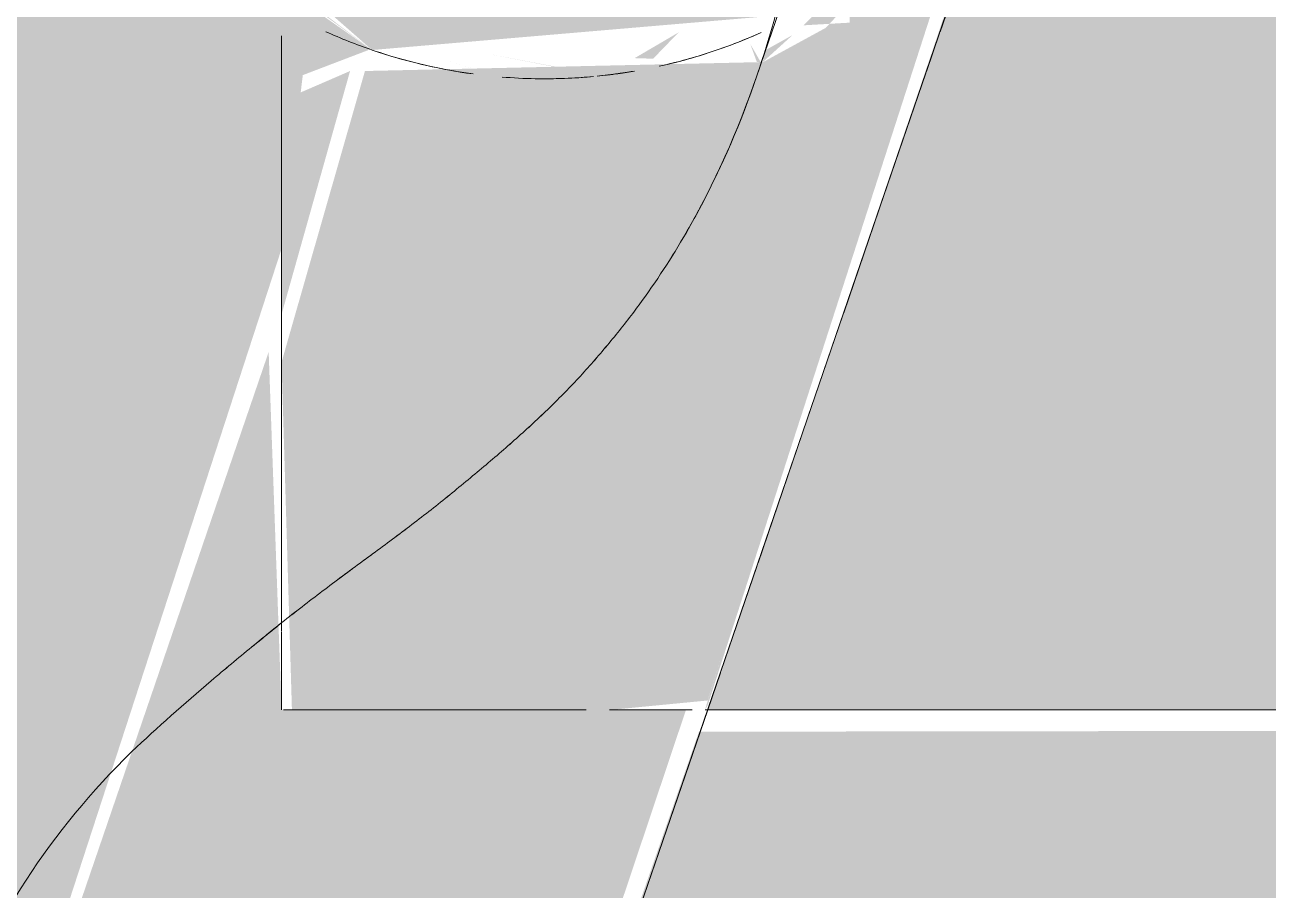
# Model space of a CAD drawing. Header units: millimetres. Extents: x 63432 to 177405, y -1987 to 27578.
# Drawn here: x 161828.22 to 161843.08, y 8824.64 to 8834.98 of the extents above; entities that cross this region are included whole.
import ezdxf

# ---------------------------------------------------------------- set-up
doc = ezdxf.new("R2010")
doc.units = ezdxf.units.MM
doc.layers.add('A-WALL-PATT', color=7, linetype='Continuous', lineweight=9)
for name, color, linetype, lineweight, true_color in [('I-FURN-16', 7, 'Continuous', 9, 0xd1b79e), ('I-FURN-19', 7, 'Continuous', 9, 0x242424), ('I-FURN-20', 7, 'Continuous', 9, 0x3a3a3a), ('I-FURN-21', 7, 'Continuous', 9, 0x666666), ('I-FURN-24', 7, 'Continuous', 9, 0x1e1e1e), ('I-FURN-26', 7, 'Continuous', 9, 0x2d2d2d), ('I-FURN-28', 7, 'Continuous', 9, 0x1a1a1a), ('I-FURN-30', 7, 'Continuous', 9, 0x4c4c4c), ('I-FURN-35', 7, 'Continuous', 9, 0x171717), ('I-FURN-36', 7, 'Continuous', 9, 0x121212), ('I-FURN-39', 7, 'Continuous', 9, 0x151515), ('I-FURN-48', 7, 'Continuous', 9, 0x131313), ('I-FURN-49', 7, 'Continuous', 9, 0x111111), ('I-FURN-6', 7, 'Continuous', 9, 0xc0c0c0), ('I-FURN-61', 7, 'Continuous', 9, 0xcabbac), ('I-FURN-62', 7, 'Continuous', 9, 0x8b8b8b)]:
    doc.layers.add(name, color=color, linetype=linetype, lineweight=lineweight, true_color=true_color)
doc.layers.add('I-FURN-17', color=7, linetype='Continuous', lineweight=9, true_color=0x111111, transparency=0.7)

# ---------------------------------------------------------------- blocks, each defined once
blk = doc.blocks.new('Chair - Tablet Arm - Chair - Tablet Arm-V79-Развертка 3_12-6')
at = {"layer": 'I-FURN-17'}
h = blk.add_hatch(color=256, dxfattribs=at)
h.paths.add_polyline_path([(-82463.865, 8450), (-82461.856, 8450), (-82328.433, 8839.5), (-82330.322, 8839.5), (-82463.595, 8450.787)])
h.paths.add_polyline_path([(-82323.251, 8834.684), (-82318.457, 8835.093), (-82318.019, 8837.444), (-82318.308, 8839.5), (-82327.233, 8839.5), (-82327.045, 8838.356), (-82325.945, 8837.044), (-82323.267, 8834.697)])
h.paths.add_polyline_path([(-82324.21, 8852.2), (-82312.542, 8852.2), (-82248.351, 9039.435), (-82261.773, 9039.435), (-82325.968, 8852.2), (-82325.303, 8852.2)])
h = blk.add_hatch(color=256, dxfattribs=at)
h.paths.add_polyline_path([(-82327.444, 8838.356), (-82327.071, 8838.396), (-82327.172, 8838.555), (-82327.437, 8838.396)])
h.paths.add_polyline_path([(-82329.43, 8816.663), (-82324.334, 8832.308), (-82324.08, 8834.384), (-82323.268, 8834.694), (-82326.822, 8837.178), (-82326.72, 8837.473), (-82327.448, 8838.555), (-82327.635, 8839.5), (-82327.993, 8839.272), (-82328.433, 8839.04), (-82335.286, 8818.671), (-82329.564, 8816.709)])
h = blk.add_hatch(color=256, dxfattribs=at)
h.paths.add_polyline_path([(-82319.893, 8834.58), (-82319.589, 8834.894), (-82320.114, 8834.587)])
h.paths.add_polyline_path([(-82318.457, 8835.093), (-82318.325, 8835.335), (-82317.114, 8839.5), (-82318.103, 8839.5), (-82318.019, 8837.444), (-82318.391, 8835.335)])
h.paths.add_polyline_path([(-82317.032, 8836.179), (-82315.947, 8837.826), (-82316.061, 8838.396), (-82317.019, 8836.209)])
h.paths.add_polyline_path([(-82315.786, 8837.584), (-82315.697, 8838.007), (-82315.778, 8837.825)])
h = blk.add_hatch(color=256, dxfattribs=at)
h.paths.add_polyline_path([(-82317.615, 8826.8), (-82120.731, 8826.975), (-82124.356, 8839.031), (-82124.496, 8839.5), (-82315.015, 8839.231), (-82316.609, 8834.517), (-82319.241, 8826.8), (-82318.159, 8826.8)])
h.paths.add_polyline_path([(-82105.323, 8826.8), (-82088.041, 8826.8), (-82088.041, 8839.5), (-82109.598, 8839.269), (-82105.335, 8826.833)])
h = blk.add_hatch(color=256, dxfattribs=at)
h.paths.add_polyline_path([(-82319.272, 8826.8), (-82319.241, 8826.854), (-82315.893, 8837.214), (-82316.315, 8836.399), (-82319.257, 8826.853)])
h.paths.add_polyline_path([(-82320.658, 8834.408), (-82321.886, 8834.642), (-82320.719, 8834.414)])
for points in [[(-82323.251, 8834.684), (-82326.038, 8836.775), (-82325.654, 8836.435), (-82323.267, 8834.695)], [(-82318.654, 8834.374), (-82318.6, 8834.478), (-82318.548, 8834.684), (-82318.226, 8834.863), (-82318.654, 8834.475), (-82318.651, 8834.385)], [(-82324.334, 8831.525), (-82323.515, 8834.433), (-82324.334, 8834.078), (-82324.334, 8831.561)]]:
    blk.add_hatch(color=256, dxfattribs=at).paths.add_polyline_path(points)
h = blk.add_hatch(color=256, dxfattribs=at)
h.paths.add_polyline_path([(-82317.543, 8835.011), (-82317.543, 8835.532), (-82318.095, 8834.979), (-82317.734, 8835)])
h.paths.add_polyline_path([(-82320.386, 8826.8), (-82319.241, 8826.911), (-82316.57, 8835.491), (-82316.551, 8836.335), (-82317.829, 8834.949), (-82318.579, 8834.54), (-82323.337, 8834.433), (-82324.334, 8830.954), (-82324.21, 8826.8), (-82320.414, 8826.8)])
h.paths.add_polyline_path([(-82318.608, 8834.541), (-82318.731, 8834.754), (-82318.654, 8834.542)])
h = blk.add_hatch(color=256, dxfattribs=at)
h.paths.add_polyline_path([(-82323.574, 8814.655), (-82319.5, 8826.8), (-82324.334, 8826.8), (-82324.488, 8831.076), (-82329.421, 8816.66), (-82324.389, 8814.935)])
h.paths.add_polyline_path([(-82321.699, 8834.361), (-82322.532, 8834.607), (-82321.705, 8834.362)])
at = {"layer": 'I-FURN-19'}
for p, q in [((-82316.463, 8834.902), (-82316.19, 8835.701)), ((-82316.626, 8834.429), (-82316.481, 8834.853)), ((-82317.182, 8832.807), (-82316.633, 8834.408)), ((-82317.96, 8830.538), (-82317.19, 8832.782)), ((-82318.639, 8828.557), (-82317.991, 8830.447)), ((-82319.085, 8827.257), (-82318.654, 8828.514)), ((-82319.223, 8826.854), (-82319.089, 8827.243))]:
    blk.add_line(p, q, dxfattribs=at)
blk.add_open_spline([(-82324.335, 8827.837), (-82324.454, 8827.742), (-82324.734, 8827.516), (-82325.336, 8827.015), (-82325.813, 8826.591), (-82326.126, 8826.298)], degree=3, knots=[-0.1870511, -0.1870511, -0.1870511, -0.1870511, -0.15, -0.1, 0, 0, 0, 0], dxfattribs=at)
blk.add_open_spline([(-82326.126, 8826.298), (-82326.606, 8825.828), (-82327.029, 8825.318), (-82327.388, 8824.765)], degree=3, dxfattribs=at)
at = {"layer": 'I-FURN-20'}
blk.add_line((-82319.272, 8826.8), (-82120.675, 8826.8), dxfattribs=at)
at = {"layer": 'I-FURN-21'}
blk.add_line((-82321.062, 8821.491), (-82319.241, 8826.8), dxfattribs=at)
at = {"layer": 'I-FURN-21', "flags": 128}
blk.add_lwpolyline([(-82319.241, 8826.8), (-82320.314, 8823.67), (-82321.062, 8821.491)], dxfattribs=at)
at = {"layer": 'I-FURN-26'}
for p, q in [((-82324.334, 8834.399), (-82324.334, 8834.853)), ((-82324.334, 8834.853), (-82324.334, 8834.399)), ((-82324.334, 8834.399), (-82324.334, 8834.853)), ((-82324.334, 8834.853), (-82324.334, 8834.399)), ((-82319.272, 8826.8), (-82120.675, 8826.8))]:
    blk.add_line(p, q, dxfattribs=at)
for points in [[(-82323.251, 8834.684), (-82323.44, 8834.748), (-82323.625, 8834.822), (-82323.806, 8834.903)], [(-82323.806, 8834.903), (-82323.625, 8834.822), (-82323.44, 8834.748), (-82323.251, 8834.684)], [(-82323.251, 8834.684), (-82323.44, 8834.748), (-82323.625, 8834.822), (-82323.806, 8834.903)], [(-82323.806, 8834.903), (-82323.625, 8834.822), (-82323.44, 8834.748), (-82323.251, 8834.684)], [(-82323.251, 8834.684), (-82323.001, 8834.598), (-82322.745, 8834.528), (-82322.486, 8834.474)], [(-82322.486, 8834.474), (-82322.745, 8834.528), (-82323.001, 8834.598), (-82323.251, 8834.684)], [(-82323.251, 8834.684), (-82323.001, 8834.598), (-82322.745, 8834.528), (-82322.486, 8834.474)], [(-82322.486, 8834.474), (-82322.745, 8834.528), (-82323.001, 8834.598), (-82323.251, 8834.684)]]:
    blk.add_open_spline(points, degree=3, dxfattribs=at)
at = {"layer": 'I-FURN-28'}
for p, q in [((-82316.19, 8835.701), (-82316.463, 8834.902)), ((-82316.469, 8834.886), (-82316.626, 8834.429)), ((-82316.633, 8834.408), (-82317.182, 8832.807)), ((-82317.19, 8832.782), (-82317.615, 8831.545)), ((-82317.62, 8831.528), (-82317.96, 8830.538)), ((-82317.991, 8830.447), (-82318.639, 8828.557)), ((-82318.654, 8828.514), (-82319.085, 8827.257)), ((-82319.089, 8827.243), (-82319.223, 8826.854))]:
    blk.add_line(p, q, dxfattribs=at)
at = {"layer": 'I-FURN-35'}
for p, q in [((-82324.334, 8831.534), (-82324.334, 8833.431)), ((-82324.334, 8828.538), (-82324.334, 8831.498)), ((-82324.334, 8827.74), (-82324.334, 8828.538)), ((-82324.334, 8826.8), (-82324.334, 8827.732)), ((-82324.312, 8826.8), (-82320.692, 8826.8)), ((-82320.414, 8826.8), (-82319.428, 8826.8))]:
    blk.add_line(p, q, dxfattribs=at)
blk.add_open_spline([(-82322.486, 8834.474), (-82322.34, 8834.443), (-82322.193, 8834.418), (-82322.045, 8834.398)], degree=3, dxfattribs=at)
blk.add_open_spline([(-82321.699, 8834.361), (-82321.435, 8834.339), (-82321.069, 8834.333), (-82320.705, 8834.358), (-82320.606, 8834.367)], degree=3, knots=[0.11111111, 0.11111111, 0.11111111, 0.11111111, 0.16666667, 0.18751614, 0.18751614, 0.18751614, 0.18751614], dxfattribs=at)
at = {"layer": 'I-FURN-36'}
for points in [[(-82319.341, 8834.616), (-82319.214, 8834.655), (-82318.963, 8834.74), (-82318.72, 8834.84), (-82318.6, 8834.894)], [(-82320.439, 8834.385), (-82320.33, 8834.398), (-82320.222, 8834.414), (-82320.114, 8834.433)], [(-82320.114, 8834.433), (-82320.179, 8834.421), (-82320.244, 8834.411), (-82320.31, 8834.402)]]:
    blk.add_open_spline(points, degree=3, dxfattribs=at)
at = {"layer": 'I-FURN-39'}
for p, q in [((-82324.334, 8831.534), (-82324.334, 8833.431)), ((-82324.334, 8833.431), (-82324.334, 8832.802)), ((-82324.334, 8832.802), (-82324.334, 8831.534)), ((-82324.334, 8827.74), (-82324.334, 8831.498)), ((-82324.334, 8831.498), (-82324.334, 8830.481)), ((-82324.334, 8830.481), (-82324.334, 8827.74)), ((-82324.334, 8826.8), (-82324.334, 8827.732)), ((-82324.334, 8827.732), (-82324.334, 8826.8)), ((-82324.312, 8826.8), (-82320.692, 8826.8)), ((-82320.414, 8826.8), (-82319.428, 8826.8))]:
    blk.add_line(p, q, dxfattribs=at)
for points in [[(-82322.045, 8834.398), (-82322.193, 8834.418), (-82322.34, 8834.443), (-82322.486, 8834.474)], [(-82322.486, 8834.474), (-82322.34, 8834.443), (-82322.193, 8834.418), (-82322.045, 8834.398)], [(-82318.654, 8834.374), (-82318.843, 8833.822), (-82319.069, 8833.293), (-82319.337, 8832.79)]]:
    blk.add_open_spline(points, degree=3, dxfattribs=at)
for points, knots in [([(-82320.606, 8834.367), (-82320.837, 8834.346), (-82321.203, 8834.332), (-82321.567, 8834.35), (-82321.699, 8834.361)], [0.81248386, 0.81248386, 0.81248386, 0.81248386, 0.86111111, 0.88888889, 0.88888889, 0.88888889, 0.88888889]), ([(-82321.699, 8834.361), (-82321.435, 8834.339), (-82321.069, 8834.333), (-82320.705, 8834.358), (-82320.606, 8834.367)], [0.11111111, 0.11111111, 0.11111111, 0.11111111, 0.16666667, 0.18751614, 0.18751614, 0.18751614, 0.18751614]), ([(-82319.346, 8832.773), (-82319.396, 8832.68), (-82319.613, 8832.29), (-82319.95, 8831.773), (-82320.373, 8831.231), (-82320.601, 8830.966), (-82320.719, 8830.837)], [-0.8310102, -0.8310102, -0.8310102, -0.8310102, -0.8, -0.7, -0.65, -0.6, -0.6, -0.6, -0.6]), ([(-82321.085, 8830.455), (-82321.211, 8830.331), (-82321.473, 8830.087), (-82321.818, 8829.788), (-82322.104, 8829.549), (-82322.323, 8829.369), (-82322.546, 8829.19), (-82322.851, 8828.955), (-82323.135, 8828.745), (-82323.343, 8828.591), (-82323.391, 8828.555)], [-0.55, -0.55, -0.55, -0.55, -0.5, -0.45, -0.425, -0.4, -0.375, -0.35, -0.3, -0.2847639, -0.2847639, -0.2847639, -0.2847639]), ([(-82323.487, 8828.485), (-82323.567, 8828.426), (-82323.807, 8828.248), (-82324.049, 8828.063), (-82324.21, 8827.936)], [-0.27481285, -0.27481285, -0.27481285, -0.27481285, -0.25, -0.2, -0.2, -0.2, -0.2])]:
    blk.add_open_spline(points, degree=3, knots=knots, dxfattribs=at)
at = {"layer": 'I-FURN-48'}
for p, q in [((-82324.334, 8833.431), (-82324.334, 8831.534)), ((-82324.334, 8831.498), (-82324.334, 8830.481)), ((-82324.334, 8830.481), (-82324.334, 8828.538)), ((-82324.334, 8828.538), (-82324.334, 8827.74)), ((-82324.334, 8827.732), (-82324.334, 8827.251)), ((-82324.334, 8827.251), (-82324.334, 8826.8))]:
    blk.add_line(p, q, dxfattribs=at)
for points in [[(-82322.045, 8834.398), (-82322.193, 8834.418), (-82322.34, 8834.443), (-82322.486, 8834.474)], [(-82320.439, 8834.385), (-82320.33, 8834.398), (-82320.222, 8834.414), (-82320.114, 8834.433)]]:
    blk.add_open_spline(points, degree=3, dxfattribs=at)
blk.add_open_spline([(-82320.606, 8834.367), (-82320.837, 8834.346), (-82321.203, 8834.332), (-82321.567, 8834.35), (-82321.699, 8834.361)], degree=3, knots=[0.81248386, 0.81248386, 0.81248386, 0.81248386, 0.86111111, 0.88888889, 0.88888889, 0.88888889, 0.88888889], dxfattribs=at)
at = {"layer": 'I-FURN-49'}
for points in [[(-82319.341, 8834.616), (-82319.214, 8834.655), (-82318.963, 8834.74), (-82318.72, 8834.84), (-82318.6, 8834.894)], [(-82320.114, 8834.433), (-82320.179, 8834.421), (-82320.244, 8834.411), (-82320.31, 8834.402)]]:
    blk.add_open_spline(points, degree=3, dxfattribs=at)
blk.add_open_spline([(-82318.645, 8834.874), (-82318.72, 8834.841), (-82318.948, 8834.746), (-82319.182, 8834.664), (-82319.341, 8834.616)], degree=3, knots=[0.67013889, 0.67013889, 0.67013889, 0.67013889, 0.6875, 0.72222222, 0.72222222, 0.72222222, 0.72222222], dxfattribs=at)
blk.add_open_spline([(-82318.645, 8834.874), (-82318.72, 8834.841), (-82318.948, 8834.746), (-82319.182, 8834.664), (-82319.341, 8834.616)], degree=3, knots=[0.67013889, 0.67013889, 0.67013889, 0.67013889, 0.6875, 0.72222222, 0.72222222, 0.72222222, 0.72222222], dxfattribs=at)
blk = doc.blocks.new('Chair - Tablet Arm - Chair - Tablet Arm-V82-Развертка 3_12-6')
at = {"layer": 'I-FURN-19'}
for p, q in [((-82324.334, 8831.534), (-82324.334, 8833.431)), ((-82324.334, 8833.431), (-82324.334, 8832.802)), ((-82324.334, 8832.802), (-82324.334, 8831.534)), ((-82324.334, 8830.481), (-82324.334, 8831.498)), ((-82324.334, 8831.498), (-82324.334, 8827.74)), ((-82324.334, 8828.538), (-82324.334, 8830.481)), ((-82324.334, 8827.74), (-82324.334, 8828.538)), ((-82324.334, 8827.251), (-82324.334, 8827.732)), ((-82324.334, 8827.732), (-82324.334, 8826.8)), ((-82324.334, 8826.8), (-82324.334, 8827.251)), ((-82324.312, 8826.8), (-82320.692, 8826.8)), ((-82320.414, 8826.8), (-82319.428, 8826.8))]:
    blk.add_line(p, q, dxfattribs=at)
for points in [[(-82322.045, 8834.398), (-82322.193, 8834.418), (-82322.34, 8834.443), (-82322.486, 8834.474)], [(-82322.486, 8834.474), (-82322.34, 8834.443), (-82322.193, 8834.418), (-82322.045, 8834.398)], [(-82320.439, 8834.385), (-82320.33, 8834.398), (-82320.222, 8834.414), (-82320.114, 8834.433)]]:
    blk.add_open_spline(points, degree=3, dxfattribs=at)
for points, knots in [([(-82320.606, 8834.367), (-82320.837, 8834.346), (-82321.203, 8834.332), (-82321.567, 8834.35), (-82321.699, 8834.361)], [0.81248386, 0.81248386, 0.81248386, 0.81248386, 0.86111111, 0.88888889, 0.88888889, 0.88888889, 0.88888889]), ([(-82321.699, 8834.361), (-82321.435, 8834.339), (-82321.069, 8834.333), (-82320.705, 8834.358), (-82320.606, 8834.367)], [0.11111111, 0.11111111, 0.11111111, 0.11111111, 0.16666667, 0.18751614, 0.18751614, 0.18751614, 0.18751614])]:
    blk.add_open_spline(points, degree=3, knots=knots, dxfattribs=at)
at = {"layer": 'I-FURN-21'}
blk.add_line((-82319.272, 8826.8), (-82120.675, 8826.8), dxfattribs=at)
at = {"layer": 'I-FURN-24'}
for p, q in [((-82324.334, 8833.431), (-82324.334, 8832.802)), ((-82324.334, 8832.802), (-82324.334, 8831.534)), ((-82324.334, 8831.498), (-82324.334, 8830.481)), ((-82324.334, 8830.481), (-82324.334, 8828.538)), ((-82324.334, 8828.538), (-82324.334, 8827.74)), ((-82324.334, 8827.732), (-82324.334, 8826.8))]:
    blk.add_line(p, q, dxfattribs=at)
for points in [[(-82319.341, 8834.616), (-82319.214, 8834.655), (-82318.963, 8834.74), (-82318.72, 8834.84), (-82318.6, 8834.894)], [(-82322.045, 8834.398), (-82322.193, 8834.418), (-82322.34, 8834.443), (-82322.486, 8834.474)], [(-82320.439, 8834.385), (-82320.33, 8834.398), (-82320.222, 8834.414), (-82320.114, 8834.433)], [(-82320.114, 8834.433), (-82320.179, 8834.421), (-82320.244, 8834.411), (-82320.31, 8834.402)]]:
    blk.add_open_spline(points, degree=3, dxfattribs=at)
blk.add_open_spline([(-82320.606, 8834.367), (-82320.837, 8834.346), (-82321.203, 8834.332), (-82321.567, 8834.35), (-82321.699, 8834.361)], degree=3, knots=[0.81248386, 0.81248386, 0.81248386, 0.81248386, 0.86111111, 0.88888889, 0.88888889, 0.88888889, 0.88888889], dxfattribs=at)
at = {"layer": 'I-FURN-26'}
for p, q in [((-82316.19, 8835.701), (-82316.463, 8834.902)), ((-82316.469, 8834.886), (-82316.626, 8834.429)), ((-82316.633, 8834.408), (-82317.182, 8832.807)), ((-82324.334, 8831.534), (-82324.334, 8833.431)), ((-82317.19, 8832.782), (-82317.615, 8831.545)), ((-82324.334, 8827.74), (-82324.334, 8831.498)), ((-82317.62, 8831.528), (-82317.96, 8830.538)), ((-82317.991, 8830.447), (-82318.639, 8828.557)), ((-82318.654, 8828.514), (-82319.085, 8827.257)), ((-82324.334, 8827.251), (-82324.334, 8827.732)), ((-82324.334, 8826.8), (-82324.334, 8827.251)), ((-82319.089, 8827.243), (-82319.223, 8826.854)), ((-82324.312, 8826.8), (-82320.692, 8826.8)), ((-82320.414, 8826.8), (-82319.428, 8826.8))]:
    blk.add_line(p, q, dxfattribs=at)
for points in [[(-82322.486, 8834.474), (-82322.34, 8834.443), (-82322.193, 8834.418), (-82322.045, 8834.398)], [(-82318.654, 8834.374), (-82318.843, 8833.822), (-82319.069, 8833.293), (-82319.337, 8832.79)]]:
    blk.add_open_spline(points, degree=3, dxfattribs=at)
for points, knots in [([(-82321.699, 8834.361), (-82321.435, 8834.339), (-82321.069, 8834.333), (-82320.705, 8834.358), (-82320.606, 8834.367)], [0.11111111, 0.11111111, 0.11111111, 0.11111111, 0.16666667, 0.18751614, 0.18751614, 0.18751614, 0.18751614]), ([(-82319.346, 8832.773), (-82319.396, 8832.68), (-82319.613, 8832.29), (-82319.95, 8831.773), (-82320.373, 8831.231), (-82320.601, 8830.966), (-82320.719, 8830.837)], [-0.8310102, -0.8310102, -0.8310102, -0.8310102, -0.8, -0.7, -0.65, -0.6, -0.6, -0.6, -0.6]), ([(-82321.085, 8830.455), (-82321.211, 8830.331), (-82321.473, 8830.087), (-82321.818, 8829.788), (-82322.104, 8829.549), (-82322.25, 8829.429), (-82322.324, 8829.369)], [-0.55, -0.55, -0.55, -0.55, -0.5, -0.45, -0.425, -0.4, -0.4, -0.4, -0.4]), ([(-82322.324, 8829.369), (-82322.397, 8829.309), (-82322.546, 8829.19), (-82322.851, 8828.955), (-82323.135, 8828.745), (-82323.343, 8828.591), (-82323.391, 8828.555)], [-0.4, -0.4, -0.4, -0.4, -0.375, -0.35, -0.3, -0.2847639, -0.2847639, -0.2847639, -0.2847639]), ([(-82323.487, 8828.485), (-82323.567, 8828.426), (-82323.807, 8828.248), (-82324.049, 8828.063), (-82324.21, 8827.936)], [-0.27481285, -0.27481285, -0.27481285, -0.27481285, -0.25, -0.2, -0.2, -0.2, -0.2])]:
    blk.add_open_spline(points, degree=3, knots=knots, dxfattribs=at)
at = {"layer": 'I-FURN-28'}
for points in [[(-82319.341, 8834.616), (-82319.214, 8834.655), (-82318.963, 8834.74), (-82318.72, 8834.84), (-82318.6, 8834.894)], [(-82320.114, 8834.433), (-82320.179, 8834.421), (-82320.244, 8834.411), (-82320.31, 8834.402)]]:
    blk.add_open_spline(points, degree=3, dxfattribs=at)
blk.add_open_spline([(-82318.645, 8834.874), (-82318.72, 8834.841), (-82318.948, 8834.746), (-82319.182, 8834.664), (-82319.341, 8834.616)], degree=3, knots=[0.67013889, 0.67013889, 0.67013889, 0.67013889, 0.6875, 0.72222222, 0.72222222, 0.72222222, 0.72222222], dxfattribs=at)
at = {"layer": 'I-FURN-30'}
for p, q in [((-82316.463, 8834.902), (-82316.19, 8835.701)), ((-82324.334, 8834.399), (-82324.334, 8834.853)), ((-82324.334, 8834.853), (-82324.334, 8834.399)), ((-82324.334, 8834.399), (-82324.334, 8834.853)), ((-82324.334, 8834.853), (-82324.334, 8834.399)), ((-82316.626, 8834.429), (-82316.481, 8834.853)), ((-82317.182, 8832.807), (-82316.633, 8834.408)), ((-82317.96, 8830.538), (-82317.19, 8832.782)), ((-82318.639, 8828.557), (-82317.991, 8830.447)), ((-82319.085, 8827.257), (-82318.654, 8828.514)), ((-82319.223, 8826.854), (-82319.089, 8827.243)), ((-82319.272, 8826.8), (-82120.675, 8826.8))]:
    blk.add_line(p, q, dxfattribs=at)
for points in [[(-82323.251, 8834.684), (-82323.44, 8834.748), (-82323.625, 8834.822), (-82323.806, 8834.903)], [(-82323.806, 8834.903), (-82323.625, 8834.822), (-82323.44, 8834.748), (-82323.251, 8834.684)], [(-82323.251, 8834.684), (-82323.44, 8834.748), (-82323.625, 8834.822), (-82323.806, 8834.903)], [(-82323.806, 8834.903), (-82323.625, 8834.822), (-82323.44, 8834.748), (-82323.251, 8834.684)], [(-82323.251, 8834.684), (-82323.001, 8834.598), (-82322.745, 8834.528), (-82322.486, 8834.474)], [(-82322.486, 8834.474), (-82322.745, 8834.528), (-82323.001, 8834.598), (-82323.251, 8834.684)], [(-82323.251, 8834.684), (-82323.001, 8834.598), (-82322.745, 8834.528), (-82322.486, 8834.474)], [(-82322.486, 8834.474), (-82322.745, 8834.528), (-82323.001, 8834.598), (-82323.251, 8834.684)], [(-82326.126, 8826.298), (-82326.606, 8825.828), (-82327.029, 8825.318), (-82327.388, 8824.765)]]:
    blk.add_open_spline(points, degree=3, dxfattribs=at)
blk.add_open_spline([(-82324.335, 8827.837), (-82324.454, 8827.742), (-82324.734, 8827.516), (-82325.336, 8827.015), (-82325.813, 8826.591), (-82326.126, 8826.298)], degree=3, knots=[-0.1870511, -0.1870511, -0.1870511, -0.1870511, -0.15, -0.1, 0, 0, 0, 0], dxfattribs=at)
at = {"layer": 'I-FURN-35'}
blk.add_open_spline([(-82318.645, 8834.874), (-82318.72, 8834.841), (-82318.948, 8834.746), (-82319.182, 8834.664), (-82319.341, 8834.616)], degree=3, knots=[0.67013889, 0.67013889, 0.67013889, 0.67013889, 0.6875, 0.72222222, 0.72222222, 0.72222222, 0.72222222], dxfattribs=at)
at = {"layer": 'I-FURN-62'}
blk.add_line((-82321.062, 8821.491), (-82319.241, 8826.8), dxfattribs=at)
at = {"layer": 'I-FURN-62', "flags": 128}
blk.add_lwpolyline([(-82319.241, 8826.8), (-82320.314, 8823.67), (-82321.062, 8821.491)], dxfattribs=at)
blk = doc.blocks.new('Chair - Tablet Arm - Chair - Tablet Arm-V89-Развертка 3_12-6')
at = {"layer": 'I-FURN-20'}
blk.add_open_spline([(-82318.645, 8834.874), (-82318.72, 8834.841), (-82318.948, 8834.746), (-82319.338, 8834.61), (-82319.659, 8834.526), (-82319.821, 8834.49)], degree=3, knots=[0.67013889, 0.67013889, 0.67013889, 0.67013889, 0.6875, 0.72222222, 0.75694444, 0.75694444, 0.75694444, 0.75694444], dxfattribs=at)
at = {"layer": 'I-FURN-21'}
for p, q in [((-82315.833, 8836.741), (-82316.463, 8834.902)), ((-82316.469, 8834.886), (-82316.626, 8834.429)), ((-82316.633, 8834.408), (-82317.182, 8832.807)), ((-82324.334, 8833.892), (-82324.334, 8834.217)), ((-82324.334, 8834.217), (-82324.334, 8833.892)), ((-82324.334, 8827.74), (-82324.334, 8833.659)), ((-82324.334, 8833.659), (-82324.334, 8827.74)), ((-82317.991, 8830.447), (-82318.639, 8828.557)), ((-82318.654, 8828.514), (-82319.085, 8827.257)), ((-82324.334, 8826.8), (-82324.334, 8827.732)), ((-82324.334, 8827.732), (-82324.334, 8826.8)), ((-82319.089, 8827.243), (-82319.241, 8826.8)), ((-82324.312, 8826.8), (-82320.692, 8826.8)), ((-82320.414, 8826.8), (-82319.428, 8826.8))]:
    blk.add_line(p, q, dxfattribs=at)
at = {"layer": 'I-FURN-21', "flags": 128}
blk.add_lwpolyline([(-82317.19, 8832.782), (-82317.62, 8831.528), (-82317.96, 8830.538)], dxfattribs=at)
at = {"layer": 'I-FURN-21'}
for points in [[(-82319.724, 8834.512), (-82319.595, 8834.543), (-82319.339, 8834.612), (-82318.963, 8834.74), (-82318.72, 8834.84), (-82318.6, 8834.894)], [(-82322.045, 8834.398), (-82322.193, 8834.418), (-82322.34, 8834.443), (-82322.486, 8834.474)], [(-82322.486, 8834.474), (-82322.34, 8834.443), (-82322.193, 8834.418), (-82322.045, 8834.398)], [(-82320.562, 8834.372), (-82320.412, 8834.387), (-82320.262, 8834.407), (-82320.114, 8834.433)]]:
    blk.add_open_spline(points, degree=3, dxfattribs=at)
for points, knots in [([(-82320.114, 8834.433), (-82320.179, 8834.421), (-82320.328, 8834.398), (-82320.478, 8834.38), (-82320.562, 8834.372)], [0.77777778, 0.77777778, 0.77777778, 0.77777778, 0.79166667, 0.80937005, 0.80937005, 0.80937005, 0.80937005]), ([(-82320.606, 8834.367), (-82320.837, 8834.346), (-82321.203, 8834.332), (-82321.567, 8834.35), (-82321.699, 8834.361)], [0.81248386, 0.81248386, 0.81248386, 0.81248386, 0.86111111, 0.88888889, 0.88888889, 0.88888889, 0.88888889]), ([(-82321.699, 8834.361), (-82321.435, 8834.339), (-82321.069, 8834.333), (-82320.705, 8834.358), (-82320.606, 8834.367)], [0.11111111, 0.11111111, 0.11111111, 0.11111111, 0.16666667, 0.18751614, 0.18751614, 0.18751614, 0.18751614])]:
    blk.add_open_spline(points, degree=3, knots=knots, dxfattribs=at)
at = {"layer": 'I-FURN-30'}
for p, q in [((-82324.334, 8834.217), (-82324.334, 8833.892)), ((-82324.334, 8833.659), (-82324.334, 8828.538)), ((-82324.334, 8828.538), (-82324.334, 8827.74)), ((-82324.334, 8827.732), (-82324.334, 8826.8))]:
    blk.add_line(p, q, dxfattribs=at)
for points, knots in [([(-82318.645, 8834.874), (-82318.72, 8834.841), (-82318.948, 8834.746), (-82319.338, 8834.61), (-82319.659, 8834.526), (-82319.821, 8834.49)], [0.67013889, 0.67013889, 0.67013889, 0.67013889, 0.6875, 0.72222222, 0.75694444, 0.75694444, 0.75694444, 0.75694444]), ([(-82320.114, 8834.433), (-82320.179, 8834.421), (-82320.328, 8834.398), (-82320.478, 8834.38), (-82320.562, 8834.372)], [0.77777778, 0.77777778, 0.77777778, 0.77777778, 0.79166667, 0.80937005, 0.80937005, 0.80937005, 0.80937005]), ([(-82320.606, 8834.367), (-82320.837, 8834.346), (-82321.203, 8834.332), (-82321.567, 8834.35), (-82321.699, 8834.361)], [0.81248386, 0.81248386, 0.81248386, 0.81248386, 0.86111111, 0.88888889, 0.88888889, 0.88888889, 0.88888889])]:
    blk.add_open_spline(points, degree=3, knots=knots, dxfattribs=at)
for points in [[(-82319.724, 8834.512), (-82319.595, 8834.543), (-82319.339, 8834.612), (-82318.963, 8834.74), (-82318.72, 8834.84), (-82318.6, 8834.894)], [(-82322.045, 8834.398), (-82322.193, 8834.418), (-82322.34, 8834.443), (-82322.486, 8834.474)]]:
    blk.add_open_spline(points, degree=3, dxfattribs=at)
at = {"layer": 'I-FURN-6'}
for p, q in [((-82318.654, 8834.374), (-82248.132, 9040.064)), ((-82319.272, 8826.8), (-82120.599, 8826.8))]:
    blk.add_line(p, q, dxfattribs=at)
at = {"layer": 'I-FURN-6', "flags": 128}
for points in [[(-82321.364, 8820.611), (-82318.645, 8828.541), (-82316.481, 8834.853), (-82315.313, 8838.258), (-82315.185, 8838.631)], [(-82319.241, 8826.8), (-82320.314, 8823.67), (-82323.423, 8814.604)]]:
    blk.add_lwpolyline(points, dxfattribs=at)
at = {"layer": 'I-FURN-6'}
blk.add_open_spline([(-82318.654, 8834.374), (-82318.881, 8833.714), (-82319.298, 8832.772), (-82319.95, 8831.773), (-82320.373, 8831.231), (-82320.714, 8830.834), (-82321.081, 8830.453), (-82321.473, 8830.087), (-82321.818, 8829.788), (-82322.104, 8829.549), (-82322.323, 8829.369), (-82322.546, 8829.19), (-82322.851, 8828.955), (-82323.244, 8828.664), (-82323.726, 8828.31), (-82324.21, 8827.94), (-82324.693, 8827.55), (-82325.336, 8827.015), (-82325.813, 8826.591), (-82326.126, 8826.298)], degree=3, knots=[-1, -1, -1, -1, -0.8, -0.7, -0.65, -0.6, -0.55, -0.5, -0.45, -0.425, -0.4, -0.375, -0.35, -0.3, -0.25, -0.2, -0.15, -0.1, 0, 0, 0, 0], dxfattribs=at)
blk.add_open_spline([(-82326.126, 8826.298), (-82326.606, 8825.828), (-82327.452, 8824.808), (-82328.041, 8823.617), (-82328.269, 8822.978)], degree=3, dxfattribs=at)
at = {"layer": 'I-FURN-62'}
for p, q in [((-82324.334, 8834.399), (-82324.334, 8834.853)), ((-82324.334, 8834.853), (-82324.334, 8834.399)), ((-82324.334, 8827.74), (-82324.334, 8834.853)), ((-82324.334, 8834.853), (-82324.334, 8834.399)), ((-82324.334, 8826.8), (-82324.334, 8827.732)), ((-82324.312, 8826.8), (-82320.692, 8826.8)), ((-82320.414, 8826.8), (-82319.428, 8826.8)), ((-82319.272, 8826.8), (-82120.599, 8826.8))]:
    blk.add_line(p, q, dxfattribs=at)
for points, knots in [([(-82318.155, 8836.344), (-82318.181, 8836.187), (-82318.308, 8835.516), (-82318.486, 8834.865), (-82318.654, 8834.374)], [-0.2167513, -0.2167513, -0.2167513, -0.2167513, -0.1666667, 0, 0, 0, 0]), ([(-82321.699, 8834.361), (-82321.435, 8834.339), (-82321.069, 8834.333), (-82320.705, 8834.358), (-82320.606, 8834.367)], [0.11111111, 0.11111111, 0.11111111, 0.11111111, 0.16666667, 0.18751614, 0.18751614, 0.18751614, 0.18751614])]:
    blk.add_open_spline(points, degree=3, knots=knots, dxfattribs=at)
for points in [[(-82323.251, 8834.684), (-82323.44, 8834.748), (-82323.625, 8834.822), (-82323.806, 8834.903)], [(-82323.806, 8834.903), (-82323.625, 8834.822), (-82323.44, 8834.748), (-82323.251, 8834.684)], [(-82323.251, 8834.684), (-82323.44, 8834.748), (-82323.625, 8834.822), (-82323.806, 8834.903)], [(-82323.806, 8834.903), (-82323.625, 8834.822), (-82323.44, 8834.748), (-82323.251, 8834.684)], [(-82323.251, 8834.684), (-82322.86, 8834.549), (-82322.456, 8834.454), (-82322.045, 8834.398)], [(-82322.486, 8834.474), (-82322.745, 8834.528), (-82323.001, 8834.598), (-82323.251, 8834.684)], [(-82323.251, 8834.684), (-82323.001, 8834.598), (-82322.745, 8834.528), (-82322.486, 8834.474)], [(-82322.486, 8834.474), (-82322.745, 8834.528), (-82323.001, 8834.598), (-82323.251, 8834.684)], [(-82320.562, 8834.372), (-82320.412, 8834.387), (-82320.262, 8834.407), (-82320.114, 8834.433)]]:
    blk.add_open_spline(points, degree=3, dxfattribs=at)

msp = doc.modelspace()

# ---------------------------------------------------------------- hatches: boundary and pattern name
at = {"layer": 'A-WALL-PATT'}
h = msp.add_hatch(color=256, dxfattribs=at)
h.paths.add_polyline_path([(160606.618, 8450), (161691.753, 8450), (161825.295, 8839.5), (161732.418, 8839.5), (161732.418, 8852.2), (161829.65, 8852.2), (161893.845, 9039.435), (161693.893, 9039.435), (161693.893, 9052.135), (161950.358, 9052.135), (161960.047, 9050.621), (161968.812, 9046.221), (161975.816, 9039.357), (161980.941, 9029.081), (162041.586, 8852.2), (162075.318, 8852.2), (162075.318, 8840.405), (162077.828, 8840.698), (162088.487, 8844.86), (162096.149, 8849.899), (162103.516, 8857.899), (162108.392, 8866.344), (162111.352, 8876.231), (162126.456, 8961.891), (162120.202, 8962.994), (162158.249, 9178.767), (162164.452, 9177.381), (162151.27, 9102.622), (162163.777, 9100.416), (162123.239, 8871.957), (162120.053, 8861.314), (162113.418, 8849.822), (162103.511, 8839.644), (162093.226, 8832.879), (162080.757, 8828.34), (162067.577, 8826.8), (162050.294, 8826.8), (162179.653, 8450), (162691.753, 8450), (162825.295, 8839.5), (162732.418, 8839.5), (162732.418, 8852.2), (162829.65, 8852.2), (162893.845, 9039.435), (162693.893, 9039.435), (162693.893, 9052.135), (162950.358, 9052.135), (162960.047, 9050.621), (162968.812, 9046.221), (162975.816, 9039.357), (162980.941, 9029.081), (163041.586, 8852.2), (163075.318, 8852.2), (163075.318, 8840.405), (163077.828, 8840.698), (163088.487, 8844.86), (163096.149, 8849.899), (163103.516, 8857.899), (163108.392, 8866.344), (163111.352, 8876.231), (163126.456, 8961.891), (163120.202, 8962.994), (163158.249, 9178.767), (163164.452, 9177.381), (163151.27, 9102.622), (163163.777, 9100.416), (163123.239, 8871.957), (163120.053, 8861.314), (163113.418, 8849.822), (163103.516, 8839.647), (163093.226, 8832.879), (163080.757, 8828.34), (163067.246, 8826.8), (163050.294, 8826.8), (163179.653, 8450), (163691.753, 8450), (163825.295, 8839.5), (163732.418, 8839.5), (163732.418, 8852.2), (163829.65, 8852.2), (163893.845, 9039.435), (163693.893, 9039.435), (163693.893, 9052.135), (163950.358, 9052.135), (163960.047, 9050.621), (163968.812, 9046.221), (163975.816, 9039.357), (163980.941, 9029.081), (164041.586, 8852.2), (164075.318, 8852.2), (164075.318, 8840.405), (164077.828, 8840.698), (164088.487, 8844.86), (164096.149, 8849.899), (164103.516, 8857.899), (164108.392, 8866.344), (164111.352, 8876.231), (164126.456, 8961.891), (164120.202, 8962.994), (164158.249, 9178.767), (164164.452, 9177.381), (164151.27, 9102.622), (164163.777, 9100.416), (164123.239, 8871.957), (164120.053, 8861.314), (164113.418, 8849.822), (164103.511, 8839.644), (164093.226, 8832.879), (164080.757, 8828.34), (164067.577, 8826.8), (164050.294, 8826.8), (164179.653, 8450), (164234.618, 8450), (164234.618, 13150), (160606.618, 13150), (160606.618, 9070.657)])
h.paths.add_polyline_path([(161707.188, 8450), (162164.048, 8450), (162034.715, 8826.8), (161836.273, 8826.538), (161831.646, 8813.228), (161830.857, 8810.703), (161717.284, 8479.447)])
h.paths.add_polyline_path([(162928.803, 8450), (163164.048, 8450), (163034.715, 8826.8), (162836.273, 8826.538), (162831.646, 8813.228), (162830.857, 8810.703), (162707.188, 8450), (162859.581, 8450)])
h.paths.add_polyline_path([(164164.048, 8450), (164034.715, 8826.8), (163836.273, 8826.538), (163831.646, 8813.228), (163830.857, 8810.703), (163707.188, 8450), (164140.184, 8450)])
h.paths.add_polyline_path([(161959.698, 8852.2), (162028.16, 8852.2), (161968.226, 9026.768), (161961.431, 9035.887), (161950.358, 9039.435), (161907.27, 9039.435), (161843.075, 8852.2), (161925.089, 8852.2)])
h.paths.add_polyline_path([(163999.118, 8852.2), (164028.16, 8852.2), (163968.226, 9026.768), (163961.431, 9035.887), (163950.358, 9039.435), (163907.27, 9039.435), (163843.075, 8852.2), (163967.129, 8852.2)])
h.paths.add_polyline_path([(163019.772, 8852.2), (163028.16, 8852.2), (162968.226, 9026.768), (162961.431, 9035.887), (162950.358, 9039.435), (162907.27, 9039.435), (162843.075, 8852.2), (163013.984, 8852.2)])
h.paths.add_polyline_path([(162898.989, 9055.4), (162441.437, 9055.4), (162441.437, 9074.45), (163024.518, 9074.45), (163024.518, 9055.4), (162901.398, 9055.4)])
h.paths.add_polyline_path([(161717.421, 9055.4), (161441.437, 9055.4), (161441.437, 9074.45), (162024.518, 9074.45), (162024.518, 9055.4), (161752.033, 9055.4)])
h.paths.add_polyline_path([(164004.006, 9055.4), (163441.437, 9055.4), (163441.437, 9074.45), (164024.518, 9074.45), (164024.518, 9055.4), (164005.468, 9055.4)])

# ---------------------------------------------------------------- block references
at = {"layer": 'I-FURN-16'}
msp.add_blockref('Chair - Tablet Arm - Chair - Tablet Arm-V79-Развертка 3_12-6', (244155.618, 0), dxfattribs=at)
at = {"layer": 'I-FURN-6'}
msp.add_blockref('Chair - Tablet Arm - Chair - Tablet Arm-V89-Развертка 3_12-6', (244155.618, 0), dxfattribs=at)
at = {"layer": 'I-FURN-61'}
msp.add_blockref('Chair - Tablet Arm - Chair - Tablet Arm-V82-Развертка 3_12-6', (244155.618, 0), dxfattribs=at)

doc.saveas('drawing.dxf')
